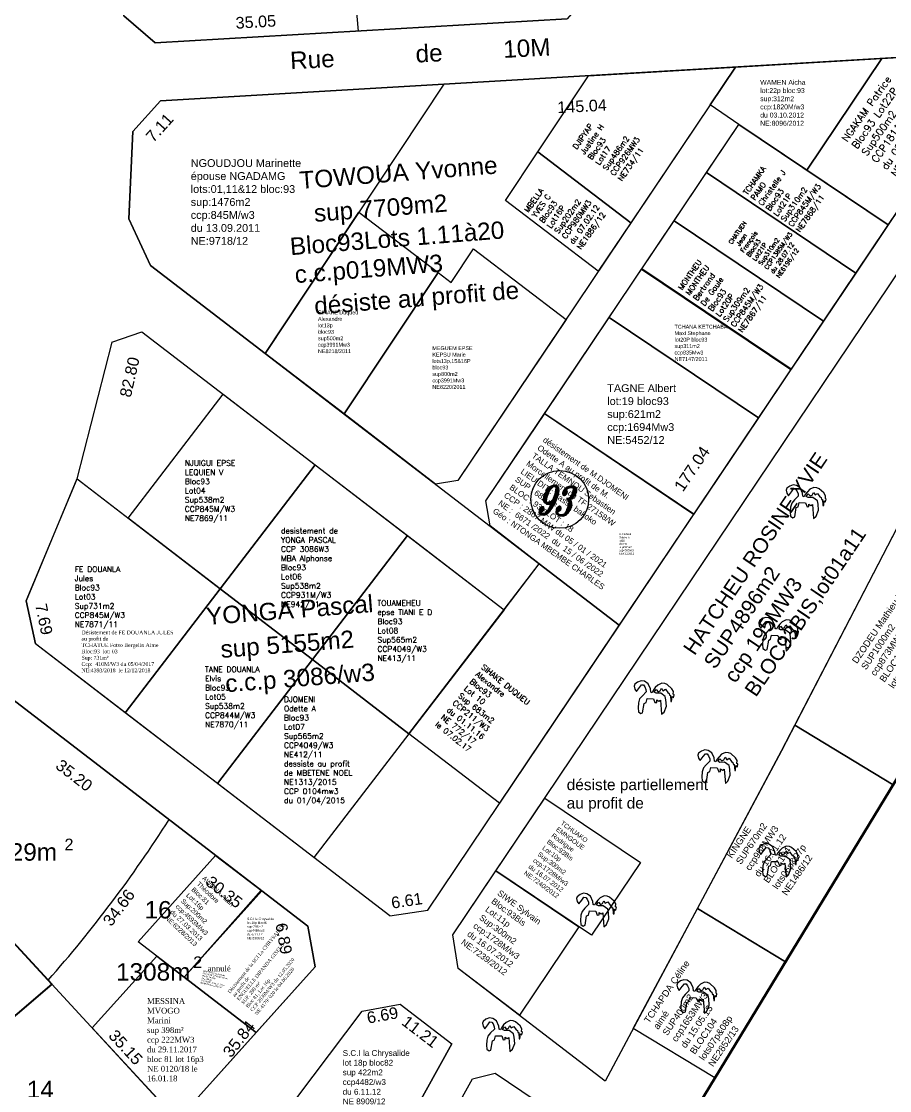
# Model space of a CAD drawing. Header units: millimetres. Extents: x 590121 to 927379, y 438565 to 1441738.
# Drawn here: x 925212.6 to 925362.3, y 1440729.7 to 1440913.9 of the extents above; entities that cross this region are included whole.
import ezdxf

# ---------------------------------------------------------------- set-up
doc = ezdxf.new("R2010")
doc.units = ezdxf.units.MM
doc.header["$LTSCALE"] = 10
doc.layers.add('end maj 26 02 2021', color=30, linetype='Continuous')
doc.styles.add('FONT2', font='romant.shx', dxfattribs={"width": 0.7, "oblique": 18, "height": 3})
doc.styles.add('RomanS', font='romans.shx')
doc.styles.get("Standard").update_dxf_attribs({"font": 'arial.ttf'})
doc.styles.add('Times 1.0', font='times.ttf', dxfattribs={"width": 0.99, "height": 1})

msp = doc.modelspace()

# ---------------------------------------------------------------- linework, layer by layer
at = {"color": 5, "flags": 128}
msp.add_lwpolyline([(925302.85, 1440846.36), (925328.58, 1440829.06), (925315.69, 1440809.89), (925301.92, 1440820.46), (925293.42, 1440826.98), (925292.72, 1440831.29)], close=True, dxfattribs=at)
at = {"color": 6, "lineweight": 40, "flags": 128}
msp.add_lwpolyline([(925188.79, 1440779.47), (925217.88, 1440748), (925188.35, 1440722.79), (925146.92, 1440696.21), (925131.3, 1440733.01), (925172.21, 1440760.16)], close=True, dxfattribs=at)
at = {"layer": 'end maj 26 02 2021', "color": 7, "linetype": 'ByBlock', "lineweight": 25}
for p, q in [((925254.7, 1441095.62), (925270.68, 1440912.24)), ((925230.31, 1440914.86), (925235.69, 1440910.19)), ((925235.69, 1440910.19), (925306.7, 1440914.35)), ((925236.62, 1440900.23), (925381.78, 1440908.73)), ((925282.67, 1440760.79), (925381.46, 1440907.71)), ((925231.86, 1440894.95), (925236.62, 1440900.23)), ((925231.83, 1440893.95), (925231.86, 1440894.95)), ((925344.62, 1440833.45), (925344.49, 1440833.11)), ((925345.09, 1440833.81), (925344.62, 1440833.45)), ((925345.67, 1440834.04), (925345.09, 1440833.81)), ((925345.41, 1440832.86), (925345.77, 1440833.34)), ((925346.26, 1440833.94), (925345.67, 1440834.04)), ((925345.77, 1440833.34), (925346.1, 1440833.32)), ((925346.1, 1440833.32), (925346.33, 1440833)), ((925346.87, 1440833.52), (925346.26, 1440833.94)), ((925347.3, 1440832.64), (925346.87, 1440833.52)), ((925348.56, 1440833.28), (925348.13, 1440832.85)), ((925349.23, 1440833.59), (925348.56, 1440833.28)), ((925349.78, 1440833.54), (925349.23, 1440833.59)), ((925350.18, 1440833.37), (925349.78, 1440833.54)), ((925350.97, 1440832.66), (925350.18, 1440833.37)), ((925344.49, 1440833.11), (925344.6, 1440832.6)), ((925344.6, 1440832.6), (925344.88, 1440832.18)), ((925344.88, 1440832.18), (925345.41, 1440832.86)), ((925345.89, 1440831.46), (925345.43, 1440830.91)), ((925346.54, 1440832.1), (925345.89, 1440831.46)), ((925346.33, 1440833), (925346.52, 1440832.5)), ((925346.52, 1440832.5), (925346.54, 1440832.1)), ((925347.36, 1440832.09), (925347.3, 1440832.64)), ((925347.58, 1440831.98), (925347.36, 1440832.09)), ((925347.74, 1440832.36), (925347.58, 1440831.98)), ((925348.13, 1440832.85), (925347.74, 1440832.36)), ((925347.94, 1440832.06), (925348.26, 1440832.5)), ((925348.26, 1440831.87), (925347.94, 1440832.06)), ((925348.26, 1440832.5), (925348.63, 1440832.13)), ((925349.08, 1440831.89), (925348.26, 1440831.87)), ((925348.63, 1440832.13), (925348.96, 1440832.28)), ((925348.96, 1440832.28), (925349.19, 1440832.76)), ((925349.86, 1440831.3), (925349.08, 1440831.89)), ((925349.19, 1440832.76), (925349.45, 1440832.32)), ((925349.45, 1440832.32), (925349.88, 1440832.58)), ((925349.88, 1440832.58), (925350.29, 1440832)), ((925350.29, 1440832), (925350.53, 1440831.85)), ((925350.53, 1440831.85), (925350.55, 1440831.53)), ((925350.55, 1440831.53), (925350.75, 1440831.51)), ((925350.75, 1440831.51), (925350.82, 1440830.47)), ((925351.25, 1440832.18), (925350.97, 1440832.66)), ((925351.23, 1440831.7), (925351.25, 1440832.18)), ((925351.38, 1440831.6), (925351.23, 1440831.7)), ((925351.28, 1440831.12), (925351.38, 1440831.6)), ((925345.23, 1440830.23), (925345.17, 1440829.35)), ((925345.43, 1440830.91), (925345.23, 1440830.23)), ((925345.95, 1440828.52), (925346.22, 1440830.12)), ((925346.22, 1440830.12), (925346.53, 1440830.28)), ((925346.53, 1440830.28), (925346.71, 1440830.98)), ((925346.71, 1440830.98), (925347.8, 1440830.94)), ((925347.8, 1440830.94), (925348.07, 1440830.26)), ((925348.07, 1440830.26), (925348.38, 1440830.3)), ((925348.38, 1440830.3), (925348.39, 1440830.74)), ((925348.39, 1440830.74), (925348.71, 1440830.51)), ((925348.71, 1440830.51), (925349.02, 1440830.68)), ((925349.02, 1440830.68), (925349.21, 1440828.24)), ((925349.66, 1440828.64), (925350.04, 1440829.66)), ((925349.97, 1440830.73), (925349.86, 1440831.3)), ((925350.04, 1440829.66), (925349.97, 1440830.73)), ((925350.82, 1440830.47), (925350.95, 1440830.47)), ((925350.95, 1440830.47), (925351.03, 1440831.31)), ((925351.03, 1440831.31), (925351.28, 1440831.12)), ((925345.17, 1440829.35), (925345.23, 1440828.68)), ((925345.23, 1440828.68), (925345.65, 1440828.38)), ((925345.65, 1440828.38), (925345.95, 1440828.52)), ((925349.21, 1440828.24), (925349.66, 1440828.64)), ((925213.43, 1440814.05), (925215.05, 1440806.67)), ((925340.92, 1440811.22), (925340.33, 1440811)), ((925341.5, 1440811.12), (925340.92, 1440811.22)), ((925339.86, 1440810.63), (925339.74, 1440810.29)), ((925339.74, 1440810.29), (925339.85, 1440809.78)), ((925339.85, 1440809.78), (925340.12, 1440809.37)), ((925340.33, 1440811), (925339.86, 1440810.63)), ((925340.12, 1440809.37), (925340.65, 1440810.04)), ((925340.65, 1440810.04), (925341.02, 1440810.52)), ((925341.02, 1440810.52), (925341.35, 1440810.5)), ((925341.35, 1440810.5), (925341.58, 1440810.18)), ((925342.12, 1440810.7), (925341.5, 1440811.12)), ((925341.58, 1440810.18), (925341.76, 1440809.68)), ((925341.76, 1440809.68), (925341.79, 1440809.28)), ((925342.55, 1440809.82), (925342.12, 1440810.7)), ((925342.6, 1440809.27), (925342.55, 1440809.82)), ((925342.99, 1440809.54), (925342.82, 1440809.16)), ((925343.37, 1440810.03), (925342.99, 1440809.54)), ((925343.19, 1440809.24), (925343.51, 1440809.68)), ((925343.8, 1440810.46), (925343.37, 1440810.03)), ((925343.51, 1440809.68), (925343.87, 1440809.31)), ((925344.48, 1440810.78), (925343.8, 1440810.46)), ((925343.87, 1440809.31), (925344.2, 1440809.46)), ((925344.2, 1440809.46), (925344.43, 1440809.94)), ((925344.43, 1440809.94), (925344.7, 1440809.5)), ((925345.03, 1440810.72), (925344.48, 1440810.78)), ((925344.7, 1440809.5), (925345.13, 1440809.76)), ((925345.42, 1440810.56), (925345.03, 1440810.72)), ((925345.13, 1440809.76), (925345.53, 1440809.18)), ((925346.22, 1440809.84), (925345.42, 1440810.56)), ((925346.49, 1440809.37), (925346.22, 1440809.84)), ((925346.47, 1440808.88), (925346.49, 1440809.37)), ((925340.67, 1440808.09), (925340.48, 1440807.42)), ((925341.14, 1440808.64), (925340.67, 1440808.09)), ((925341.79, 1440809.28), (925341.14, 1440808.64)), ((925341.78, 1440807.46), (925341.95, 1440808.16)), ((925341.95, 1440808.16), (925343.04, 1440808.12)), ((925342.82, 1440809.16), (925342.6, 1440809.27)), ((925343.04, 1440808.12), (925343.32, 1440807.44)), ((925343.51, 1440809.05), (925343.19, 1440809.24)), ((925343.32, 1440807.44), (925343.63, 1440807.48)), ((925344.32, 1440809.07), (925343.51, 1440809.05)), ((925343.63, 1440807.48), (925343.64, 1440807.92)), ((925343.64, 1440807.92), (925343.96, 1440807.69)), ((925343.96, 1440807.69), (925344.27, 1440807.86)), ((925344.27, 1440807.86), (925344.45, 1440805.42)), ((925345.1, 1440808.48), (925344.32, 1440809.07)), ((925345.21, 1440807.91), (925345.1, 1440808.48)), ((925345.28, 1440806.84), (925345.21, 1440807.91)), ((925345.53, 1440809.18), (925345.78, 1440809.03)), ((925345.78, 1440809.03), (925345.8, 1440808.72)), ((925345.8, 1440808.72), (925346, 1440808.69)), ((925346, 1440808.69), (925346.06, 1440807.65)), ((925346.06, 1440807.65), (925346.19, 1440807.65)), ((925346.19, 1440807.65), (925346.27, 1440808.5)), ((925346.27, 1440808.5), (925346.52, 1440808.3)), ((925346.62, 1440808.78), (925346.47, 1440808.88)), ((925346.52, 1440808.3), (925346.62, 1440808.78)), ((925276.14, 1440759.8), (925215.05, 1440806.67)), ((925340.48, 1440807.42), (925340.41, 1440806.53)), ((925340.41, 1440806.53), (925340.48, 1440805.86)), ((925340.48, 1440805.86), (925340.89, 1440805.57)), ((925340.89, 1440805.57), (925341.19, 1440805.7)), ((925341.19, 1440805.7), (925341.47, 1440807.31)), ((925341.47, 1440807.31), (925341.78, 1440807.46)), ((925344.45, 1440805.42), (925344.9, 1440805.82)), ((925344.9, 1440805.82), (925345.28, 1440806.84)), ((925319.46, 1440800.3), (925318.87, 1440800.08)), ((925320.04, 1440800.2), (925319.46, 1440800.3)), ((925320.66, 1440799.78), (925320.04, 1440800.2)), ((925318.4, 1440799.72), (925318.28, 1440799.37)), ((925318.28, 1440799.37), (925318.39, 1440798.87)), ((925318.39, 1440798.87), (925318.66, 1440798.45)), ((925318.87, 1440800.08), (925318.4, 1440799.72)), ((925318.66, 1440798.45), (925319.19, 1440799.12)), ((925319.19, 1440799.12), (925319.56, 1440799.61)), ((925319.56, 1440799.61), (925319.89, 1440799.58)), ((925320.33, 1440798.36), (925319.68, 1440797.72)), ((925319.89, 1440799.58), (925320.12, 1440799.26)), ((925320.12, 1440799.26), (925320.3, 1440798.77)), ((925320.3, 1440798.77), (925320.33, 1440798.36)), ((925321.09, 1440798.9), (925320.66, 1440799.78)), ((925321.14, 1440798.35), (925321.09, 1440798.9)), ((925321.36, 1440798.24), (925321.14, 1440798.35)), ((925321.53, 1440798.63), (925321.36, 1440798.24)), ((925321.91, 1440799.11), (925321.53, 1440798.63)), ((925321.73, 1440798.33), (925322.05, 1440798.77)), ((925322.05, 1440798.13), (925321.73, 1440798.33)), ((925322.34, 1440799.54), (925321.91, 1440799.11)), ((925322.05, 1440798.77), (925322.41, 1440798.39)), ((925323.02, 1440799.86), (925322.34, 1440799.54)), ((925322.41, 1440798.39), (925322.74, 1440798.55)), ((925322.74, 1440798.55), (925322.97, 1440799.02)), ((925322.97, 1440799.02), (925323.24, 1440798.58)), ((925323.57, 1440799.8), (925323.02, 1440799.86)), ((925323.24, 1440798.58), (925323.67, 1440798.85)), ((925323.96, 1440799.64), (925323.57, 1440799.8)), ((925323.67, 1440798.85), (925324.07, 1440798.26)), ((925324.76, 1440798.92), (925323.96, 1440799.64)), ((925324.07, 1440798.26), (925324.32, 1440798.12)), ((925325.03, 1440798.45), (925324.76, 1440798.92)), ((925325.01, 1440797.96), (925325.03, 1440798.45)), ((925262.03, 1440758.02), (925210.15, 1440797.82)), ((925319.02, 1440796.5), (925318.95, 1440795.62)), ((925319.21, 1440797.17), (925319.02, 1440796.5)), ((925319.68, 1440797.72), (925319.21, 1440797.17)), ((925320.01, 1440796.39), (925320.32, 1440796.54)), ((925320.32, 1440796.54), (925320.49, 1440797.25)), ((925320.49, 1440797.25), (925321.58, 1440797.2)), ((925321.58, 1440797.2), (925321.86, 1440796.52)), ((925321.86, 1440796.52), (925322.17, 1440796.57)), ((925322.86, 1440798.15), (925322.05, 1440798.13)), ((925322.17, 1440796.57), (925322.18, 1440797.01)), ((925322.18, 1440797.01), (925322.5, 1440796.77)), ((925322.5, 1440796.77), (925322.81, 1440796.94)), ((925322.81, 1440796.94), (925322.99, 1440794.51)), ((925323.64, 1440797.57), (925322.86, 1440798.15)), ((925323.75, 1440797), (925323.64, 1440797.57)), ((925323.82, 1440795.93), (925323.75, 1440797)), ((925324.32, 1440798.12), (925324.34, 1440797.8)), ((925324.34, 1440797.8), (925324.54, 1440797.78)), ((925324.54, 1440797.78), (925324.6, 1440796.73)), ((925324.6, 1440796.73), (925324.73, 1440796.73)), ((925324.73, 1440796.73), (925324.81, 1440797.58)), ((925324.81, 1440797.58), (925325.06, 1440797.38)), ((925325.16, 1440797.87), (925325.01, 1440797.96)), ((925325.06, 1440797.38), (925325.16, 1440797.87)), ((925318.95, 1440795.62), (925319.02, 1440794.95)), ((925319.02, 1440794.95), (925319.43, 1440794.65)), ((925319.43, 1440794.65), (925319.73, 1440794.78)), ((925319.73, 1440794.78), (925320.01, 1440796.39)), ((925322.99, 1440794.51), (925323.45, 1440794.9)), ((925323.45, 1440794.9), (925323.82, 1440795.93)), ((925329.39, 1440787.81), (925329.27, 1440787.47)), ((925329.27, 1440787.47), (925329.38, 1440786.96)), ((925329.87, 1440788.18), (925329.39, 1440787.81)), ((925329.66, 1440786.55), (925330.19, 1440787.22)), ((925330.45, 1440788.4), (925329.87, 1440788.18)), ((925330.19, 1440787.22), (925330.55, 1440787.7)), ((925331.03, 1440788.3), (925330.45, 1440788.4)), ((925330.55, 1440787.7), (925330.88, 1440787.68)), ((925330.88, 1440787.68), (925331.11, 1440787.36)), ((925331.65, 1440787.88), (925331.03, 1440788.3)), ((925331.11, 1440787.36), (925331.3, 1440786.87)), ((925332.08, 1440787), (925331.65, 1440787.88)), ((925332.91, 1440787.21), (925332.52, 1440786.72)), ((925333.34, 1440787.64), (925332.91, 1440787.21)), ((925334.01, 1440787.96), (925333.34, 1440787.64)), ((925334.56, 1440787.9), (925334.01, 1440787.96)), ((925334.96, 1440787.74), (925334.56, 1440787.9)), ((925335.75, 1440787.02), (925334.96, 1440787.74)), ((925329.38, 1440786.96), (925329.66, 1440786.55)), ((925330.67, 1440785.82), (925330.21, 1440785.27)), ((925331.32, 1440786.46), (925330.67, 1440785.82)), ((925331.3, 1440786.87), (925331.32, 1440786.46)), ((925332.14, 1440786.45), (925332.08, 1440787)), ((925332.36, 1440786.34), (925332.14, 1440786.45)), ((925332.52, 1440786.72), (925332.36, 1440786.34)), ((925332.72, 1440786.43), (925333.04, 1440786.87)), ((925333.04, 1440786.23), (925332.72, 1440786.43)), ((925333.04, 1440786.87), (925333.4, 1440786.49)), ((925333.86, 1440786.25), (925333.04, 1440786.23)), ((925333.4, 1440786.49), (925333.73, 1440786.65)), ((925333.73, 1440786.65), (925333.97, 1440787.12)), ((925334.64, 1440785.67), (925333.86, 1440786.25)), ((925333.97, 1440787.12), (925334.23, 1440786.68)), ((925334.23, 1440786.68), (925334.66, 1440786.94)), ((925334.75, 1440785.09), (925334.64, 1440785.67)), ((925334.66, 1440786.94), (925335.07, 1440786.36)), ((925335.07, 1440786.36), (925335.31, 1440786.22)), ((925335.31, 1440786.22), (925335.33, 1440785.9)), ((925335.33, 1440785.9), (925335.53, 1440785.87)), ((925335.53, 1440785.87), (925335.6, 1440784.83)), ((925335.73, 1440784.83), (925335.81, 1440785.68)), ((925336.03, 1440786.55), (925335.75, 1440787.02)), ((925335.81, 1440785.68), (925336.06, 1440785.48)), ((925336, 1440786.06), (925336.03, 1440786.55)), ((925336.16, 1440785.96), (925336, 1440786.06)), ((925336.06, 1440785.48), (925336.16, 1440785.96)), ((925330.01, 1440784.6), (925329.94, 1440783.72)), ((925329.94, 1440783.72), (925330.01, 1440783.04)), ((925330.21, 1440785.27), (925330.01, 1440784.6)), ((925330.73, 1440782.88), (925331, 1440784.49)), ((925331, 1440784.49), (925331.31, 1440784.64)), ((925331.31, 1440784.64), (925331.49, 1440785.35)), ((925331.49, 1440785.35), (925332.58, 1440785.3)), ((925332.58, 1440785.3), (925332.85, 1440784.62)), ((925332.85, 1440784.62), (925333.16, 1440784.66)), ((925333.16, 1440784.66), (925333.17, 1440785.1)), ((925333.17, 1440785.1), (925333.49, 1440784.87)), ((925333.49, 1440784.87), (925333.8, 1440785.04)), ((925333.8, 1440785.04), (925333.99, 1440782.6)), ((925334.44, 1440783), (925334.81, 1440784.02)), ((925334.81, 1440784.02), (925334.75, 1440785.09)), ((925335.6, 1440784.83), (925335.73, 1440784.83)), ((925330.01, 1440783.04), (925330.43, 1440782.75)), ((925330.43, 1440782.75), (925330.73, 1440782.88)), ((925333.99, 1440782.6), (925334.44, 1440783)), ((925189.91, 1440778.26), (925239.52, 1440724.58)), ((925339.86, 1440771.65), (925339.74, 1440771.31)), ((925339.74, 1440771.31), (925339.85, 1440770.8)), ((925339.85, 1440770.8), (925340.12, 1440770.38)), ((925340.33, 1440772.01), (925339.86, 1440771.65)), ((925340.12, 1440770.38), (925340.65, 1440771.05)), ((925340.92, 1440772.23), (925340.33, 1440772.01)), ((925340.65, 1440771.05), (925341.02, 1440771.54)), ((925341.5, 1440772.13), (925340.92, 1440772.23)), ((925341.02, 1440771.54), (925341.35, 1440771.52)), ((925341.35, 1440771.52), (925341.58, 1440771.2)), ((925342.12, 1440771.72), (925341.5, 1440772.13)), ((925341.58, 1440771.2), (925341.76, 1440770.7)), ((925341.76, 1440770.7), (925341.79, 1440770.29)), ((925342.55, 1440770.83), (925342.12, 1440771.72)), ((925342.6, 1440770.28), (925342.55, 1440770.83)), ((925343.37, 1440771.04), (925342.99, 1440770.56)), ((925343.19, 1440770.26), (925343.51, 1440770.7)), ((925343.8, 1440771.47), (925343.37, 1440771.04)), ((925343.51, 1440770.7), (925343.87, 1440770.33)), ((925344.48, 1440771.79), (925343.8, 1440771.47)), ((925344.2, 1440770.48), (925344.43, 1440770.96)), ((925344.43, 1440770.96), (925344.7, 1440770.52)), ((925345.03, 1440771.74), (925344.48, 1440771.79)), ((925344.7, 1440770.52), (925345.13, 1440770.78)), ((925345.42, 1440771.57), (925345.03, 1440771.74)), ((925345.13, 1440770.78), (925345.53, 1440770.2)), ((925346.22, 1440770.86), (925345.42, 1440771.57)), ((925346.49, 1440770.38), (925346.22, 1440770.86)), ((925340.67, 1440769.11), (925340.48, 1440768.43)), ((925341.14, 1440769.66), (925340.67, 1440769.11)), ((925341.79, 1440770.29), (925341.14, 1440769.66)), ((925341.78, 1440768.48), (925341.95, 1440769.18)), ((925341.95, 1440769.18), (925343.04, 1440769.14)), ((925342.82, 1440770.17), (925342.6, 1440770.28)), ((925342.99, 1440770.56), (925342.82, 1440770.17)), ((925343.04, 1440769.14), (925343.32, 1440768.46)), ((925343.51, 1440770.06), (925343.19, 1440770.26)), ((925344.32, 1440770.09), (925343.51, 1440770.06)), ((925343.63, 1440768.5), (925343.64, 1440768.94)), ((925343.64, 1440768.94), (925343.96, 1440768.71)), ((925343.87, 1440770.33), (925344.2, 1440770.48)), ((925343.96, 1440768.71), (925344.27, 1440768.87)), ((925344.27, 1440768.87), (925344.45, 1440766.44)), ((925345.1, 1440769.5), (925344.32, 1440770.09)), ((925345.21, 1440768.93), (925345.1, 1440769.5)), ((925345.28, 1440767.86), (925345.21, 1440768.93)), ((925345.53, 1440770.2), (925345.78, 1440770.05)), ((925345.78, 1440770.05), (925345.8, 1440769.73)), ((925345.8, 1440769.73), (925346, 1440769.71)), ((925346, 1440769.71), (925346.06, 1440768.66)), ((925346.19, 1440768.66), (925346.27, 1440769.51)), ((925346.27, 1440769.51), (925346.52, 1440769.31)), ((925346.47, 1440769.9), (925346.49, 1440770.38)), ((925346.62, 1440769.8), (925346.47, 1440769.9)), ((925346.52, 1440769.31), (925346.62, 1440769.8)), ((925340.48, 1440768.43), (925340.41, 1440767.55)), ((925340.41, 1440767.55), (925340.48, 1440766.88)), ((925341.19, 1440766.71), (925341.47, 1440768.32)), ((925341.47, 1440768.32), (925341.78, 1440768.48)), ((925343.32, 1440768.46), (925343.63, 1440768.5)), ((925344.9, 1440766.84), (925345.28, 1440767.86)), ((925346.06, 1440768.66), (925346.19, 1440768.66)), ((925340.48, 1440766.88), (925340.89, 1440766.58)), ((925340.89, 1440766.58), (925341.19, 1440766.71)), ((925344.45, 1440766.44), (925344.9, 1440766.84)), ((925308.94, 1440763.46), (925308.46, 1440763.09)), ((925309.52, 1440763.68), (925308.94, 1440763.46)), ((925310.1, 1440763.58), (925309.52, 1440763.68)), ((925310.72, 1440763.16), (925310.1, 1440763.58)), ((925308.46, 1440763.09), (925308.34, 1440762.75)), ((925308.34, 1440762.75), (925308.45, 1440762.24)), ((925308.45, 1440762.24), (925308.73, 1440761.83)), ((925308.73, 1440761.83), (925309.26, 1440762.5)), ((925309.26, 1440762.5), (925309.62, 1440762.98)), ((925309.62, 1440762.98), (925309.95, 1440762.96)), ((925310.39, 1440761.74), (925309.74, 1440761.1)), ((925309.95, 1440762.96), (925310.18, 1440762.64)), ((925310.18, 1440762.64), (925310.37, 1440762.15)), ((925310.37, 1440762.15), (925310.39, 1440761.74)), ((925311.15, 1440762.28), (925310.72, 1440763.16)), ((925311.21, 1440761.73), (925311.15, 1440762.28)), ((925311.43, 1440761.62), (925311.21, 1440761.73)), ((925311.59, 1440762), (925311.43, 1440761.62)), ((925311.98, 1440762.49), (925311.59, 1440762)), ((925311.79, 1440761.7), (925312.11, 1440762.15)), ((925312.11, 1440761.51), (925311.79, 1440761.7)), ((925312.41, 1440762.92), (925311.98, 1440762.49)), ((925312.11, 1440762.15), (925312.47, 1440761.77)), ((925312.93, 1440761.53), (925312.11, 1440761.51)), ((925313.08, 1440763.24), (925312.41, 1440762.92)), ((925312.47, 1440761.77), (925312.8, 1440761.92)), ((925312.8, 1440761.92), (925313.04, 1440762.4)), ((925313.71, 1440760.94), (925312.93, 1440761.53)), ((925313.04, 1440762.4), (925313.3, 1440761.96)), ((925313.63, 1440763.18), (925313.08, 1440763.24)), ((925313.3, 1440761.96), (925313.73, 1440762.22)), ((925314.03, 1440763.02), (925313.63, 1440763.18)), ((925313.73, 1440762.22), (925314.14, 1440761.64)), ((925314.82, 1440762.3), (925314.03, 1440763.02)), ((925314.14, 1440761.64), (925314.38, 1440761.5)), ((925314.38, 1440761.5), (925314.4, 1440761.18)), ((925315.1, 1440761.83), (925314.82, 1440762.3)), ((925315.07, 1440761.34), (925315.1, 1440761.83)), ((925276.14, 1440759.8), (925282.67, 1440760.79)), ((925309.08, 1440759.88), (925309.01, 1440758.99)), ((925309.28, 1440760.55), (925309.08, 1440759.88)), ((925309.74, 1440761.1), (925309.28, 1440760.55)), ((925309.8, 1440758.16), (925310.07, 1440759.77)), ((925310.07, 1440759.77), (925310.38, 1440759.92)), ((925310.38, 1440759.92), (925310.56, 1440760.63)), ((925310.56, 1440760.63), (925311.65, 1440760.58)), ((925311.65, 1440760.58), (925311.92, 1440759.9)), ((925311.92, 1440759.9), (925312.23, 1440759.94)), ((925312.23, 1440759.94), (925312.24, 1440760.38)), ((925312.24, 1440760.38), (925312.56, 1440760.15)), ((925312.56, 1440760.15), (925312.87, 1440760.32)), ((925312.87, 1440760.32), (925313.06, 1440757.88)), ((925313.82, 1440760.37), (925313.71, 1440760.94)), ((925313.88, 1440759.3), (925313.82, 1440760.37)), ((925314.4, 1440761.18), (925314.6, 1440761.15)), ((925314.6, 1440761.15), (925314.67, 1440760.11)), ((925314.67, 1440760.11), (925314.8, 1440760.11)), ((925314.8, 1440760.11), (925314.88, 1440760.96)), ((925314.88, 1440760.96), (925315.13, 1440760.76)), ((925315.23, 1440761.24), (925315.07, 1440761.34)), ((925315.13, 1440760.76), (925315.23, 1440761.24)), ((925262.03, 1440758.02), (925263.28, 1440751.02)), ((925263.28, 1440751.02), (925262.07, 1440757.8)), ((925309.01, 1440758.99), (925309.08, 1440758.32)), ((925309.08, 1440758.32), (925309.5, 1440758.03)), ((925309.5, 1440758.03), (925309.8, 1440758.16)), ((925313.06, 1440757.88), (925313.51, 1440758.28)), ((925313.51, 1440758.28), (925313.88, 1440759.3)), ((925326.25, 1440748.57), (925325.77, 1440748.2)), ((925326.83, 1440748.79), (925326.25, 1440748.57)), ((925327.42, 1440748.69), (925326.83, 1440748.79)), ((925328.03, 1440748.27), (925327.42, 1440748.69)), ((925325.77, 1440748.2), (925325.65, 1440747.86)), ((925325.65, 1440747.86), (925325.76, 1440747.36)), ((925325.76, 1440747.36), (925326.04, 1440746.94)), ((925326.04, 1440746.94), (925326.57, 1440747.61)), ((925326.57, 1440747.61), (925326.93, 1440748.09)), ((925326.93, 1440748.09), (925327.26, 1440748.07)), ((925327.7, 1440746.85), (925327.05, 1440746.21)), ((925327.26, 1440748.07), (925327.49, 1440747.75)), ((925327.49, 1440747.75), (925327.68, 1440747.26)), ((925327.68, 1440747.26), (925327.7, 1440746.85)), ((925328.46, 1440747.39), (925328.03, 1440748.27)), ((925328.52, 1440746.84), (925328.46, 1440747.39)), ((925328.74, 1440746.73), (925328.52, 1440746.84)), ((925328.9, 1440747.11), (925328.74, 1440746.73)), ((925329.29, 1440747.6), (925328.9, 1440747.11)), ((925329.1, 1440746.82), (925329.42, 1440747.26)), ((925329.42, 1440746.62), (925329.1, 1440746.82)), ((925329.72, 1440748.03), (925329.29, 1440747.6)), ((925329.42, 1440747.26), (925329.79, 1440746.88)), ((925330.39, 1440748.35), (925329.72, 1440748.03)), ((925329.79, 1440746.88), (925330.12, 1440747.04)), ((925330.12, 1440747.04), (925330.35, 1440747.51)), ((925330.35, 1440747.51), (925330.61, 1440747.07)), ((925330.94, 1440748.29), (925330.39, 1440748.35)), ((925330.61, 1440747.07), (925331.04, 1440747.33)), ((925331.34, 1440748.13), (925330.94, 1440748.29)), ((925331.04, 1440747.33), (925331.45, 1440746.75)), ((925332.13, 1440747.41), (925331.34, 1440748.13)), ((925331.45, 1440746.75), (925331.69, 1440746.61)), ((925332.41, 1440746.94), (925332.13, 1440747.41)), ((925332.39, 1440746.45), (925332.41, 1440746.94)), ((925326.39, 1440744.99), (925326.33, 1440744.11)), ((925326.59, 1440745.66), (925326.39, 1440744.99)), ((925327.05, 1440746.21), (925326.59, 1440745.66)), ((925327.11, 1440743.27), (925327.38, 1440744.88)), ((925327.38, 1440744.88), (925327.69, 1440745.03)), ((925327.69, 1440745.03), (925327.87, 1440745.74)), ((925327.87, 1440745.74), (925328.96, 1440745.69)), ((925328.96, 1440745.69), (925329.23, 1440745.01)), ((925329.23, 1440745.01), (925329.54, 1440745.05)), ((925330.24, 1440746.64), (925329.42, 1440746.62)), ((925329.54, 1440745.05), (925329.55, 1440745.49)), ((925329.55, 1440745.49), (925329.87, 1440745.26)), ((925329.87, 1440745.26), (925330.18, 1440745.43)), ((925330.18, 1440745.43), (925330.37, 1440742.99)), ((925331.02, 1440746.06), (925330.24, 1440746.64)), ((925331.13, 1440745.48), (925331.02, 1440746.06)), ((925331.2, 1440744.42), (925331.13, 1440745.48)), ((925331.69, 1440746.61), (925331.71, 1440746.29)), ((925331.71, 1440746.29), (925331.91, 1440746.27)), ((925331.91, 1440746.27), (925331.98, 1440745.22)), ((925331.98, 1440745.22), (925332.11, 1440745.22)), ((925332.11, 1440745.22), (925332.19, 1440746.07)), ((925332.19, 1440746.07), (925332.44, 1440745.87)), ((925332.54, 1440746.35), (925332.39, 1440746.45)), ((925332.44, 1440745.87), (925332.54, 1440746.35)), ((925271.37, 1440743.36), (925277.94, 1440744.55)), ((925277.94, 1440744.55), (925286.84, 1440737.72)), ((925326.33, 1440744.11), (925326.39, 1440743.44)), ((925326.39, 1440743.44), (925326.81, 1440743.14)), ((925326.81, 1440743.14), (925327.11, 1440743.27)), ((925330.37, 1440742.99), (925330.82, 1440743.39)), ((925330.82, 1440743.39), (925331.2, 1440744.42)), ((925292.25, 1440741.61), (925292.13, 1440741.27)), ((925292.13, 1440741.27), (925292.24, 1440740.76)), ((925292.72, 1440741.97), (925292.25, 1440741.61)), ((925293.31, 1440742.19), (925292.72, 1440741.97)), ((925293.04, 1440741.01), (925293.41, 1440741.5)), ((925293.89, 1440742.09), (925293.31, 1440742.19)), ((925293.41, 1440741.5), (925293.74, 1440741.48)), ((925293.74, 1440741.48), (925293.97, 1440741.16)), ((925294.51, 1440741.67), (925293.89, 1440742.09)), ((925293.97, 1440741.16), (925294.16, 1440740.66)), ((925294.94, 1440740.79), (925294.51, 1440741.67)), ((925296.19, 1440741.43), (925295.76, 1440741)), ((925296.87, 1440741.75), (925296.19, 1440741.43)), ((925297.42, 1440741.7), (925296.87, 1440741.75)), ((925297.81, 1440741.53), (925297.42, 1440741.7)), ((925298.61, 1440740.81), (925297.81, 1440741.53)), ((925292.24, 1440740.76), (925292.51, 1440740.34)), ((925292.51, 1440740.34), (925293.04, 1440741.01)), ((925293.53, 1440739.61), (925293.06, 1440739.06)), ((925294.18, 1440740.25), (925293.53, 1440739.61)), ((925294.16, 1440740.66), (925294.18, 1440740.25)), ((925294.99, 1440740.24), (925294.94, 1440740.79)), ((925295.21, 1440740.13), (925294.99, 1440740.24)), ((925295.38, 1440740.52), (925295.21, 1440740.13)), ((925295.76, 1440741), (925295.38, 1440740.52)), ((925295.58, 1440740.22), (925295.9, 1440740.66)), ((925295.9, 1440740.02), (925295.58, 1440740.22)), ((925295.9, 1440740.66), (925296.26, 1440740.29)), ((925296.71, 1440740.04), (925295.9, 1440740.02)), ((925296.26, 1440740.29), (925296.59, 1440740.44)), ((925296.59, 1440740.44), (925296.82, 1440740.91)), ((925297.49, 1440739.46), (925296.71, 1440740.04)), ((925296.82, 1440740.91), (925297.09, 1440740.47)), ((925297.09, 1440740.47), (925297.52, 1440740.74)), ((925297.6, 1440738.89), (925297.49, 1440739.46)), ((925297.52, 1440740.74), (925297.92, 1440740.15)), ((925297.92, 1440740.15), (925298.17, 1440740.01)), ((925298.17, 1440740.01), (925298.19, 1440739.69)), ((925298.19, 1440739.69), (925298.39, 1440739.67)), ((925298.39, 1440739.67), (925298.45, 1440738.62)), ((925298.58, 1440738.62), (925298.66, 1440739.47)), ((925298.88, 1440740.34), (925298.61, 1440740.81)), ((925298.66, 1440739.47), (925298.92, 1440739.27)), ((925298.86, 1440739.86), (925298.88, 1440740.34)), ((925299.01, 1440739.76), (925298.86, 1440739.86)), ((925298.92, 1440739.27), (925299.01, 1440739.76)), ((925156.86, 1440504.15), (925286.84, 1440737.72)), ((925286.84, 1440737.72), (925184.32, 1440553.49)), ((925292.87, 1440738.39), (925292.8, 1440737.51)), ((925292.8, 1440737.51), (925292.87, 1440736.84)), ((925293.06, 1440739.06), (925292.87, 1440738.39)), ((925293.58, 1440736.67), (925293.86, 1440738.28)), ((925293.86, 1440738.28), (925294.17, 1440738.44)), ((925294.17, 1440738.44), (925294.34, 1440739.14)), ((925294.34, 1440739.14), (925295.43, 1440739.1)), ((925295.43, 1440739.1), (925295.71, 1440738.41)), ((925295.71, 1440738.41), (925296.02, 1440738.46)), ((925296.02, 1440738.46), (925296.03, 1440738.9)), ((925296.03, 1440738.9), (925296.35, 1440738.67)), ((925296.35, 1440738.67), (925296.66, 1440738.83)), ((925296.66, 1440738.83), (925296.84, 1440736.4)), ((925297.3, 1440736.79), (925297.67, 1440737.82)), ((925297.67, 1440737.82), (925297.6, 1440738.89)), ((925298.45, 1440738.62), (925298.58, 1440738.62)), ((925292.87, 1440736.84), (925293.28, 1440736.54)), ((925293.28, 1440736.54), (925293.58, 1440736.67)), ((925296.84, 1440736.4), (925297.3, 1440736.79))]:
    msp.add_line(p, q, dxfattribs=at)
at = {"layer": 'end maj 26 02 2021', "color": 3, "linetype": 'ByBlock'}
msp.add_line((925461.94, 1440945.14), (925328.59, 1440725.96), dxfattribs=at)
at = {"layer": 'end maj 26 02 2021', "linetype": 'ByBlock', "ltscale": 0.0014}
for p, q in [((925235.69, 1440910.19), (925230.31, 1440914.86)), ((925306.7, 1440914.35), (925235.69, 1440910.19)), ((925381.78, 1440908.73), (925236.62, 1440900.23)), ((925331.36, 1440899.5), (925287.85, 1440834.8)), ((925336.34, 1440896.15), (925331.36, 1440899.5)), ((925292.72, 1440831.29), (925336.34, 1440896.15)), ((925231.86, 1440894.95), (925231.17, 1440879.91)), ((925231.17, 1440879.91), (925234.91, 1440871.87)), ((925234.91, 1440871.87), (925315.69, 1440809.89)), ((925228.19, 1440858.64), (925233.38, 1440860.44)), ((925233.38, 1440860.44), (925295.83, 1440812.52)), ((925287.85, 1440834.8), (925284.04, 1440834.18)), ((925293.42, 1440826.96), (925292.72, 1440831.29)), ((925295.83, 1440812.52), (925301.92, 1440820.46))]:
    msp.add_line(p, q, dxfattribs=at)
at = {"layer": 'end maj 26 02 2021', "color": 6, "linetype": 'ByBlock', "lineweight": 50, "ltscale": 0.0014, "flags": 128}
msp.add_lwpolyline([(925665.03, 1438955.68), (925698.18, 1439212.92), (925694.66, 1439547.94), (925626.23, 1439723.85), (925403.41, 1439860.67), (925179.09, 1440337.89), (925328.59, 1440725.96), (925461.94, 1440945.14), (925426.23, 1441284.92), (925217.44, 1441724.31), (925558.88, 1441566.24), (925795.78, 1441474.51), (926028.41, 1441432.43), (926345.65, 1441436.32), (926526.96, 1441473.37)], dxfattribs=at)
at = {"layer": 'end maj 26 02 2021', "linetype": 'ByBlock', "ltscale": 0.0014, "flags": 128}
for points in [[(925307.1, 1440966.62), (925311.2, 1440919.6), (925306.7, 1440914.35), (925235.69, 1440910.19), (925230.31, 1440914.86), (925226.41, 1440959.58)], [(925406.91, 1440910.2), (925343.69, 1440788.2), (925313.27, 1440731.31), (925287.95, 1440750.74), (925287.01, 1440756.49), (925387.46, 1440905.87), (925393.69, 1440909.42)], [(925360.97, 1440907.51), (925348.04, 1440888.28), (925336.34, 1440896.15), (925331.36, 1440899.5), (925335.75, 1440906.03)], [(925335.75, 1440906.03), (925331.36, 1440899.5), (925317.71, 1440879.2), (925301.66, 1440891.42), (925310.38, 1440904.55)], [(925336.34, 1440896.15), (925362.06, 1440878.85), (925356.48, 1440870.55), (925330.76, 1440887.85)], [(925301.66, 1440891.42), (925317.71, 1440879.2), (925312.09, 1440870.84), (925296.1, 1440883.03)], [(925330.76, 1440887.85), (925356.48, 1440870.55), (925350.9, 1440862.25), (925325.18, 1440879.55)], [(925270.83, 1440881.03), (925284.46, 1440870.64), (925268.29, 1440846.26), (925254.68, 1440856.7)], [(925325.18, 1440879.55), (925350.9, 1440862.25), (925345.34, 1440853.98), (925319.61, 1440871.28)], [(925290.58, 1440874.71), (925306.52, 1440862.56), (925287.85, 1440834.8), (925284.04, 1440834.18), (925268.29, 1440846.26), (925284.46, 1440870.64), (925286.73, 1440868.91)], [(925319.56, 1440871.21), (925345.29, 1440853.9), (925339.69, 1440845.59), (925313.97, 1440862.89)], [(925313.97, 1440862.89), (925339.69, 1440845.59), (925328.51, 1440828.96), (925302.79, 1440846.26)], [(925247.44, 1440849.66), (925263.3, 1440837.48), (925246.92, 1440816.13), (925231.05, 1440828.31)], [(925222.22, 1440835.09), (925246.92, 1440816.13), (925230.54, 1440794.78), (925215.05, 1440806.67), (925213.43, 1440814.05)], [(925367.56, 1440834.26), (925387.21, 1440822.3), (925362.93, 1440782.38), (925346, 1440792.65)], [(925279.17, 1440825.31), (925295.83, 1440812.52), (925279.45, 1440791.17), (925262.79, 1440803.96)], [(925246.92, 1440816.13), (925262.79, 1440803.96), (925246.41, 1440782.61), (925230.54, 1440794.78)], [(925262.79, 1440803.96), (925279.45, 1440791.17), (925263.07, 1440769.83), (925246.41, 1440782.61)], [(925346, 1440792.65), (925362.93, 1440782.38), (925344.34, 1440751.85), (925329.17, 1440761.04), (925343.69, 1440788.2)], [(925302.87, 1440780.08), (925319.35, 1440769), (925310.92, 1440756.46), (925294.44, 1440767.54)], [(925294.44, 1440767.54), (925308.75, 1440757.92), (925298.49, 1440742.65), (925287.95, 1440750.74), (925287.01, 1440756.49)], [(925329.17, 1440761.04), (925344.34, 1440751.85), (925332.17, 1440731.85), (925318.11, 1440740.37)], [(925271.37, 1440743.36), (925277.94, 1440744.55), (925286.84, 1440737.72), (925184.32, 1440553.49), (925111.81, 1440557.64), (925086.93, 1440559.06), (925062.57, 1440565.52), (925036.93, 1440593.09), (925030.05, 1440614.84), (925029.56, 1440620.09), (925034, 1440625.65), (925096.64, 1440633.09), (925122.13, 1440638.49), (925157.59, 1440650.62), (925188.51, 1440666.2), (925214.27, 1440683.52), (925223.86, 1440691.18), (925229.52, 1440696.06), (925236.26, 1440702.27), (925242.22, 1440708.12), (925246.69, 1440712.77), (925254.32, 1440721.38), (925260.14, 1440728.43)], [(925271.37, 1440743.36), (925277.94, 1440744.55), (925286.84, 1440737.72), (925274.05, 1440714.74), (925260.14, 1440728.43)]]:
    msp.add_lwpolyline(points, close=True, dxfattribs=at)
at = {"layer": 'end maj 26 02 2021', "linetype": 'ByBlock', "lineweight": -3, "ltscale": 0.0014, "flags": 128}
for points in [[(925381.78, 1440908.73), (925381.46, 1440907.71), (925362.06, 1440878.85), (925348.04, 1440888.28), (925360.97, 1440907.51)], [(925246.1, 1440770.2), (925254.07, 1440764.12), (925240.69, 1440749.23), (925232.73, 1440755.33)], [(925294.32, 1440732.68), (925303.52, 1440726.47), (925302.99, 1440725.32), (925262.07, 1440618.1), (925235.4, 1440632.94), (925290.37, 1440731.73)]]:
    msp.add_lwpolyline(points, close=True, dxfattribs=at)
at = {"layer": 'end maj 26 02 2021', "color": 5, "linetype": 'ByBlock', "ltscale": 0.0014, "flags": 128}
msp.add_lwpolyline([(925285.46, 1440903.09), (925254.68, 1440856.7), (925234.91, 1440871.87), (925231.17, 1440879.91), (925231.86, 1440894.95), (925236.62, 1440900.23)], dxfattribs=at)
for points in [[(925285.46, 1440903.09), (925254.68, 1440856.7), (925234.91, 1440871.87), (925231.17, 1440879.91), (925231.86, 1440894.95), (925236.62, 1440900.23)], [(925253.11, 1440739.7), (925263.28, 1440751.02), (925262.03, 1440758.02), (925254.07, 1440764.12), (925240.69, 1440749.23)]]:
    msp.add_lwpolyline(points, close=True, dxfattribs=at)
at = {"layer": 'end maj 26 02 2021', "linetype": 'ByBlock', "ltscale": 0.0014, "flags": 128}
for points in [[(925301.66, 1440891.42), (925317.71, 1440879.2), (925312.09, 1440870.84), (925296.1, 1440883.03), (925301.66, 1440891.42)], [(925228.19, 1440858.64), (925222.21, 1440835.09), (925213.43, 1440814.05)], [(925302.85, 1440846.36), (925328.58, 1440829.06), (925315.69, 1440809.89), (925301.92, 1440820.46), (925293.42, 1440826.98), (925292.72, 1440831.29), (925302.85, 1440846.36)], [(925263.3, 1440837.48), (925279.17, 1440825.31), (925262.79, 1440803.96), (925246.92, 1440816.13), (925263.3, 1440837.48)], [(925210.15, 1440797.82), (925262.03, 1440758.02), (925263.28, 1440751.02), (925239.52, 1440724.58), (925217.86, 1440700.5), (925160.61, 1440663.97), (925131.3, 1440733.01), (925172.25, 1440760.2), (925203.55, 1440796.66), (925210.15, 1440797.82)], [(925210.15, 1440797.82), (925262.03, 1440758.02), (925263.28, 1440751.02), (925239.52, 1440724.58), (925217.86, 1440700.5), (925160.61, 1440663.97), (925131.3, 1440733.01), (925172.21, 1440760.16), (925203.55, 1440796.66), (925210.15, 1440797.82)]]:
    msp.add_lwpolyline(points, dxfattribs=at)
at = {"layer": 'end maj 26 02 2021', "color": 150}
msp.add_lwpolyline([(925222.22, 1440835.09), (925246.92, 1440816.13), (925230.54, 1440794.78), (925215.05, 1440806.67), (925213.43, 1440814.05)], close=True, dxfattribs=at)
at = {"layer": 'end maj 26 02 2021', "color": 150, "linetype": 'ByBlock', "lineweight": -3, "ltscale": 0.0014, "flags": 128}
msp.add_lwpolyline([(925301.92, 1440820.46), (925315.69, 1440809.89), (925295.05, 1440779.2), (925279.45, 1440791.17), (925301.92, 1440820.46)], dxfattribs=at)
at = {"layer": 'end maj 26 02 2021', "linetype": 'ByBlock', "flags": 128}
msp.add_lwpolyline([(925262.79, 1440803.96), (925279.45, 1440791.17), (925263.07, 1440769.83), (925246.41, 1440782.61)], close=True, dxfattribs=at)
at = {"layer": 'end maj 26 02 2021', "color": 150, "linetype": 'ByBlock', "lineweight": -3, "ltscale": 0.0014, "flags": 128}
for points in [[(925188.79, 1440779.47), (925217.88, 1440748), (925188.35, 1440722.79), (925146.92, 1440696.21), (925131.3, 1440733.01), (925172.21, 1440760.16)], [(925188.79, 1440779.47), (925217.88, 1440748), (925188.35, 1440722.79), (925146.92, 1440696.21), (925131.3, 1440733.01), (925172.21, 1440760.16)], [(925253.97, 1440764.2), (925262.03, 1440758.02), (925263.28, 1440751.02), (925253.11, 1440739.7), (925240.69, 1440749.23)], [(925254.07, 1440764.12), (925262.03, 1440758.02), (925263.28, 1440751.02), (925253.11, 1440739.7), (925240.69, 1440749.23)], [(925235.95, 1440752.86), (925253.11, 1440739.7), (925239.52, 1440724.58), (925224.82, 1440740.48)]]:
    msp.add_lwpolyline(points, close=True, dxfattribs=at)
at = {"layer": 'end maj 26 02 2021', "linetype": 'ByBlock', "ltscale": 0.0014}
msp.add_lwpolyline([(925277.94, 1440744.55), (925277.94, 1440744.55)], dxfattribs=at)
at = {"layer": 'end maj 26 02 2021', "color": 7, "linetype": 'ByBlock', "lineweight": 25}
msp.add_circle((925305.44, 1440831.54), 4.98, dxfattribs=at)
msp.add_arc((925055.04, 1440892.57), 216.8, 318.4259, 327.5964, dxfattribs=at)

# ---------------------------------------------------------------- texts
at = {"insert": (925303.02, 1440842.38), "char_height": 1, "attachment_point": 1, "rotation": 324.7544}
msp.add_mtext_dynamic_manual_height_columns('{\\C1;désistement de M.DJOMENI\\POdette A} au profit de M.\\PTALLA TEMNOU Sebastien  \\P{\\C1;Morcellement du TF 27158/W  \\P}LIEU DIT : Yassa bakoko \\PSUP : 682 m²\\PBLOC : 93 aLOT : 18   \\PCCP : 2867 M/W du 05 / 01 / 2021 \\PNE :  6671 /2022  du  15 / 06 /2022\\PGéo : NTONGA MBEMBE CHARLES ', width=80.9882, gutter_width=12.5, heights=[20.87], dxfattribs=at)
at = {"layer": 'end maj 26 02 2021', "color": 7, "linetype": 'ByBlock', "lineweight": 25}
msp.add_text('Rue            de         10M', height=3, rotation=3.0414, dxfattribs=at).set_placement((925259.03, 1440905.65))
msp.add_text('Rue            de         10M', height=3, rotation=3.0414, dxfattribs=at).set_placement((925259.03, 1440905.65))
msp.add_text('Rue            de         10M', height=3, rotation=3.0414, dxfattribs=at).set_placement((925259.03, 1440905.65))
msp.add_text('Rue            de         10M', height=3, rotation=3.0414, dxfattribs=at).set_placement((925259.03, 1440905.65))
at = {"layer": 'end maj 26 02 2021', "linetype": 'ByBlock'}
for s, p in [('TOWOUA Yvonne', (925260.69, 1440885.02)), ('sup 7709m2', (925263.18, 1440879.35)), ('Bloc93Lots 1.11à20', (925259.04, 1440873.62)), ('c.c.p019MW3', (925259.86, 1440868.8)), ('YONGA Pascal', (925244.59, 1440809.89)), ('sup 5155m2', (925247.08, 1440804.22)), ('c.c.p 3086/w3', (925247.88, 1440798.31))]:
    msp.add_text(s, height=3, rotation=4.4839, dxfattribs=at).set_placement(p)
at = {"layer": 'end maj 26 02 2021', "color": 1, "linetype": 'ByBlock'}
msp.add_text('désiste au profit de', height=3, rotation=4.4839, dxfattribs=at).set_placement((925263.23, 1440863.39))
at = {"layer": 'end maj 26 02 2021', "color": 7, "linetype": 'ByBlock', "style": 'FONT2', "oblique": 18, "width": 0.7}
msp.add_text('93', height=5, rotation=357, dxfattribs=at).set_placement((925301.18, 1440829.03))
at = {"layer": 'end maj 26 02 2021', "color": 7, "linetype": 'ByBlock', "lineweight": 25}
for s, height, p in [('2', 2, (925220.06, 1440771.09)), ('1229m', 3, (925205.96, 1440769.29)), ('16', 3, (925233.87, 1440759.34)), ('2', 2, (925242.24, 1440750.8)), ('1308m', 3, (925228.95, 1440748.63)), ('14', 3, (925213.56, 1440728.37))]:
    msp.add_text(s, height=height, dxfattribs=at).set_placement(p)
at = {"layer": 'end maj 26 02 2021', "color": 7, "linetype": 'ByBlock', "lineweight": 25, "char_height": 2, "attachment_point": 5}
for s, insert, rotation in [('\\A1;35.05', (925253.04, 1440913.82), 3.3488), ('\\A1;145.04', (925309.28, 1440899.29), 2.9538), ('\\A1;7.11', (925236.45, 1440895.6), 47.9901), ('\\A1;82.80', (925231.29, 1440852.62), 77.1941), ('\\A1;177.04', (925328.25, 1440836.82), 56.0803), ('\\A1;7.69', (925216.51, 1440810.89), 281.5606), ('\\A1;35.20', (925221.72, 1440783.99), 322.5024), ('\\A1;30.35', (925247.59, 1440763.89), 322.2201), ('\\A1;34.66', (925229.43, 1440761.21), 53.0112), ('\\A1;6.61', (925279.08, 1440762.4), 8.6452), ('\\A1;6.89', (925257.86, 1440755.87), 280.1273), ('\\A1;6.69', (925274.88, 1440742.66), 10.2802), ('\\A1;35.84', (925250.15, 1440738.56), 51.7139), ('\\A1;11.21', (925281.4, 1440739.84), 322.5024), ('\\A1;35.15', (925230.6, 1440737.14), 312.7384)]:
    msp.add_mtext(s, dxfattribs=dict(at, insert=insert, rotation=rotation))
at = {"layer": 'end maj 26 02 2021', "linetype": 'ByBlock', "attachment_point": 1}
for s, insert, char_height, width in [('WAMEN Aicha\\Plot:22p bloc:93\\Psup:312m2\\Pccp:1820M/w3\\Pdu 03.10.2012\\PNE:8096/2012', (925340, 1440903.82), 0.845, 18.1448), ('NGOUDJOU Marinette\\Pépouse NGADAMG\\Plots:01,11&12 bloc:93\\Psup:1476m2\\Pccp:845M/w3\\Pdu 13.09.2011\\PNE:9718/12', (925241.82, 1440890.16), 1.3403, 28.78), ('SIHAKE Duqueu\\PAlexandre\\Plot13p\\Pbloc93\\Psup500m2\\Pccp3991Mw3\\PNE8218/2011', (925263.76, 1440864.09), 0.6678, 14.34), ('TCHANA KETCHABA\\PMaxi Stephane\\Plot20P bloc93\\Psup311m2\\Pccp835Mw3\\PNE7147/2011', (925325.23, 1440861.63), 0.6678, 14.3446), ('MEGUEM EPSE\\PKEPSU Marie\\Plots13p,15&16P\\Pbloc93\\Psup800m2\\Pccp3991Mw3\\PNE8220/2011', (925283.48, 1440857.94), 0.6678, 14.34), ('TAGNE Albert\\Plot:19 bloc93\\Psup:621m2\\Pccp:1694Mw3\\PNE:5452/12', (925313.63, 1440851.38), 1.3403, 28.7797), ('DJOMENI\\POdette A\\Plot18\\Pbloc93\\Psup682m2\\Pccp4050/w3\\PNE411/2011', (925315.67, 1440825.72), 0.334, 7.17)]:
    msp.add_mtext(s, dxfattribs=dict(at, insert=insert, char_height=char_height, width=width))
at = {"layer": 'end maj 26 02 2021', "linetype": 'ByBlock', "attachment_point": 1, "style": 'RomanS'}
for s, insert, char_height, width, rotation in [('NGAKAM Patrice \\PBloc93 Lot22P\\PSup500m2\\PCCP1811M/W3\\Pdu 08.10.2013\\PNE 6116/13', (925353.97, 1440893.75), 1.25, 92.1009, 54.806), ('DJIPYAP\\PJustine H\\PBloc93\\PLot17\\PSup486m2\\PCCP926MW3\\PNE734/11', (925307.6, 1440892.32), 0.95, 92.1, 54.806), ('TCHAMKA \\PPAMO\\PChristelle J\\PBloc93\\PLot21P\\PSup310m2\\PCCP845M/W3\\PNE7868/11', (925337, 1440884.43), 0.95, 92.1009, 54.806), ('MBELLA \\PYVES C\\PBloc93\\PLot16P\\PSup202m2\\PCCP980MW3\\Pdu 07.02.12\\PNE1886/12', (925299.25, 1440881.44), 0.95, 92.1, 54.806), ('CHATUEN\\P Jean \\PFrançois\\PBloc93\\PLot21P\\PSup310m2\\PCCP1385M/W3\\Pdu 28.07.12\\PNE6196/12', (925334.49, 1440875.86), 0.7528, 72.9827, 54.806), ('MONTHEU \\PMONTHEU\\PBertrand \\PDe Gaule\\PBloc93\\PLot20P\\PSup309m2\\PCCP845M/W3\\PNE7867/11', (925325.78, 1440868.06), 0.95, 92.1009, 54.806), ('SIHAKE DUQUEU \\PAlexandre\\PBloc93\\PLot 10\\PSup 683m2\\PCCP211/W3 \\Pdu 01.11.16\\PNE 772/17 \\Ple 07.02.17', (925292.42, 1440803.21), 0.95, 92.1, 321.16)]:
    msp.add_mtext(s, dxfattribs=dict(at, insert=insert, char_height=char_height, width=width, rotation=rotation))
at = {"layer": 'end maj 26 02 2021', "linetype": 'ByBlock', "ltscale": 0.0014, "attachment_point": 1}
for s, insert, char_height, width, rotation in [('HATCHEU ROSINE YVIE\\PSUP4896m2\\Pccp 195MW3\\PBLOC93BIS,lot01a11\\P ', (925326.56, 1440805.94), 2.5549, 105.8164, 55.8889), ('DZODEU Mathieu B\\PSUP1000m2\\Pccp873MW3\\PBLOC104\\Plots04p,05,06p\\PNE7932/11\\P ', (925355.73, 1440803.79), 1.1457, 47.452, 55.8889), ('{\\C7;TCHUAKO \\PEMNGOUE\\PRodrigue\\PBloc:93Bis \\PLot:10p\\PSup:300m2\\Pccp:1728M/w3\\Pdu 16.07.2012\\PNE:7240/2012}', (925305.98, 1440776.24), 0.8003, 33.8533, 323.5945), ('KINGNE \\PSUP670m2\\Pccp958MW3\\Pdu 16.01.12\\PBLOC104\\Plots06p&07p\\PNE1486/12\\P ', (925334.14, 1440770.25), 1.1457, 47.45, 55.8889), ('{\\C7;AWONA Alain \\PThéodore\\PBloc:81\\PLot:16p\\PSup:200m2\\Pccp:4593M/w3\\Pdu 27.03.2013\\PNE:6228/2013}', (925244.25, 1440766.73), 0.8003, 33.8533, 316.6549), ('{\\C7;SIWE Sylvain\\PBloc:93Bis \\PLot:11p\\PSup:300m2\\Pccp:1728M/w3\\Pdu 16.07.2012\\PNE:7239/2012}', (925295.2, 1440764.34), 1.0515, 44.4805, 323.5944), ('{\\C1;Désistement au profit de\\P\\C7;ENGUELE DIPANDA Gisele\\PBloc81 Lot 16p\\PSup 299m2\\PCcp 005M/w3 du 16.12.15\\PNE 6420/15 du 22.12.15}', (925244.01, 1440750.45), 0.252, 8.2928, 347.4122), ('TCHAPDA Céline\\Paimé\\PSUP400m2\\Pccp1653MW3\\Pdu 15.05.13\\PBLOC104\\Plots07p&08p\\PNE2852/13\\P ', (925319.88, 1440741.82), 1.1457, 47.45, 55.8889)]:
    msp.add_mtext(s, dxfattribs=dict(at, insert=insert, char_height=char_height, width=width, rotation=rotation))
at = {"layer": 'end maj 26 02 2021', "linetype": 'ByBlock', "char_height": 0.95, "attachment_point": 1, "style": 'RomanS'}
for s, insert, width in [('NJUIGUI EPSE\\PLEQUIEN V\\PBloc93\\PLot04\\PSup538m2\\PCCP845M/W3\\PNE7869/11', (925240.8, 1440838.28), 92.1009), ('{\\C1;desistement de\\PYONGA PASCAL\\PCCP 3086W3\\P}MBA Alphonse\\PBloc93\\PLot06\\PSup538m2\\PCCP931M/W3\\PNE942/11', (925257.39, 1440826.62), 92.1), ('FE DOUANLA\\PJules\\PBloc93\\PLot03\\PSup731m2\\PCCP845M/W3\\PNE7871/11', (925221.82, 1440819.99), 92.1009), ('TOUAMEHEU \\Pepse TIANI E D\\PBloc93\\PLot08\\PSup565m2\\PCCP4049/W3\\PNE413/11', (925274.01, 1440814.16), 92.1), ('TANE DOUANLA\\PElvis\\PBloc93\\PLot05\\PSup538m2\\PCCP844M/W3\\PNE7870/11', (925244.29, 1440802.74), 92.1009), ('DJOMENI\\POdette A\\PBloc93\\PLot07\\PSup565m2\\PCCP4049/W3\\PNE412/11\\P{\\C1;dessiste au profit\\Pde MBETENE NOEL\\PNE1313/2015\\PCCP 0104mw3\\Pdu 01/04/2015}', (925257.9, 1440797.57), 92.1)]:
    msp.add_mtext(s, dxfattribs=dict(at, insert=insert, width=width))
at = {"layer": 'end maj 26 02 2021', "insert": (925222.99, 1440808.94), "char_height": 0.6528, "attachment_point": 1}
msp.add_mtext_dynamic_manual_height_columns('{\\fTimes New Roman|b0|i0|c0|p18;\\C1;Désistement de FE DOUANLA JULES\\Pau profit de\\C256;\\PTCHATUE Fotso Bergelin Aime\\PBloc:93  lot: 03\\PSup: 731m²\\PCcp:  410M/W3 du 05/04/2017\\PNE:4393/2018  le 12/12/2018}', width=132.1813, gutter_width=12.5, heights=[32.76], dxfattribs=at)
at = {"layer": 'end maj 26 02 2021', "linetype": 'ByBlock', "ltscale": 0.0014, "insert": (925306.64, 1440783.35), "char_height": 1.9025, "width": 80.476, "attachment_point": 1}
msp.add_mtext('{\\C1;désiste partiellement\\Pau profit de}', dxfattribs=at)
at = {"layer": 'end maj 26 02 2021', "color": 150, "linetype": 'ByBlock', "lineweight": -3, "ltscale": 0.0014, "insert": (925248.13, 1440746.75), "char_height": 0.6, "width": 25.0476, "attachment_point": 1, "rotation": 51.0651, "style": 'Times 1.0'}
msp.add_mtext('{\\C1;Désistement de la SCI La CHRYSALIDE\\Pau profit de\\P\\C256;ENGUELLE DIPANDA GISELE\\PSUP. 299 m²\\PBloc 81, Lot 16p\\PCCP 2039M/W3 du 12.05.2020\\PNE 4179/ 020 le 04.06.2020}', dxfattribs=at)
at = {"layer": 'end maj 26 02 2021', "color": 7, "linetype": 'ByBlock', "lineweight": 25, "attachment_point": 1}
for s, insert, char_height, width in [('S.C.I la Chrysalide\\Plot 16p bloc80\\Psup 299m2\\Pccp4484/w3\\Pdu 6.11.12\\PNE 8908/12', (925251.54, 1440759.47), 0.4, 7.304), ('S.C.I la Chrysalide\\Plot 18p bloc82\\Psup 422m2\\Pccp4482/w3\\Pdu 6.11.12\\PNE 8909/12', (925268.02, 1440736.65), 1, 18.26)]:
    msp.add_mtext(s, dxfattribs=dict(at, insert=insert, char_height=char_height, width=width))
at = {"layer": 'end maj 26 02 2021', "color": 150, "linetype": 'ByBlock', "lineweight": -3, "ltscale": 0.0014, "char_height": 1, "attachment_point": 1, "style": 'Times 1.0'}
for s, insert, width in [('{\\C1;annulé}', (925244.74, 1440751.22), 31.3969), ('MESSINA MVOGO Marini\\Psup 398m²\\Pccp 222MW3 du 29.11.2017\\Pbloc 81 lot 16p3\\PNE 0120/18 le 16.01.18', (925234.29, 1440745.61), 9.7528)]:
    msp.add_mtext(s, dxfattribs=dict(at, insert=insert, width=width))

doc.saveas('drawing.dxf')
